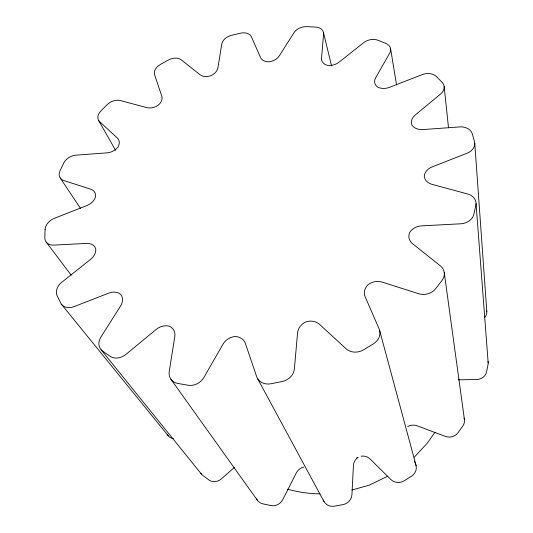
<?xml version="1.0" encoding="UTF-8"?>
<svg xmlns="http://www.w3.org/2000/svg" width="533" height="533" viewBox="0 0 533 533"><rect width="100%" height="100%" fill="white"/><g stroke="black" fill="none" stroke-linecap="round" stroke-linejoin="round"><path stroke-width="0.8" d="M434.981 432.216L427.479 442.936L414.354 457.114M234.513 467.301L221.415 478.867A10.28 9.088 -41.9 0 1 208.983 480.026L202.953 475.583A10.247 9.014 -41.6 0 1 200.868 473.311M387.671 476.209L369.309 485.17L351.953 489.967M356.604 457.86L358.129 457.387A10.42 9.807 -21.7 0 0 353.432 465.389L351.94 494.644A10.56 10.02 -31.7 0 1 343.005 504.604L334.497 506.17A10.56 9.987 -33.8 0 1 323.258 499.954M320.013 493.838C309.153 493.818 298.14 492.079 287.633 489.227M458.273 379.842L476.595 379.489A10.294 9.108 -1.3 0 0 486.562 371.914L488.028 364.552A10.254 9.034 -1.5 0 0 488.035 361.461M61.661 304.523L168.275 435.814M101.177 349.848L201.794 474.55M46.144 242.049L71.195 275.155M170.933 379.283L257.426 500.314M60.236 178.009L80.556 208.463M98.752 120.645L115.548 150.319M257.452 378.363L323.977 501.513M414.308 460.992L415.267 463.264M379.703 330.713L416.106 465.655M323.551 32.753L331.546 65.892M390.622 48.883L396.579 84.994M444.269 272.709L464.45 419.718M444.169 86.579L448.506 127.827M476.056 203.606L488.181 363.006M474.77 143.27L486.822 311.685M256.6 498.888A10.48 9.587 -41.9 0 0 262.896 503.852L270.884 505.55A10.5 9.647 -41.5 0 0 282.776 499.614L296.348 472.844A10.393 9.634 -34.7 0 1 303.843 467.068M361.154 456.208A10.42 9.807 -22 0 1 370.015 458.926L390.836 479.507A10.56 10.027 -12.1 0 0 404.147 480.813L411.483 476.216A10.56 9.994 -9.9 0 0 415.587 464.016M407.745 426.613A10.393 9.647 -8.7 0 1 417.172 425.8L445.248 436.367A10.507 9.661 -1.8 0 0 458.04 432.689L462.797 426.027A10.487 9.601 -1.4 0 0 464.103 418.099M486.596 310.239A9.954 8.495 -3.8 0 1 484.857 317.215M173.445 438.559A9.94 8.481 -39.3 0 1 167.475 434.602M45.078 229.663L44.819 237.585A12.266 8.981 -32.3 0 0 53.733 245.107L86.719 243.408A12.499 9.381 -32.1 0 1 95.693 248.578A12.486 9.361 -32 0 1 90.59 259.358L61.808 282.237A12.812 9.721 -34.3 0 0 57.164 295.868L60.749 303.097A12.892 9.834 -34.5 0 0 74.1 306.615L108.752 293.123A13.025 10.167 -33.4 0 1 120.811 294.502A13.012 10.154 -33.4 0 1 120.605 305.955L100.917 337.043A13.398 10.653 -35.5 0 0 102.576 351.06L109.958 356.231A13.458 10.773 -35.6 0 0 125.988 354.365L156.176 329.427A13.452 10.966 -33 0 1 169.501 326.236A13.445 10.946 -33 0 1 174.817 336.476L169.234 371.528A13.811 11.546 -34.2 0 0 177.789 383.44L188.042 385.246A13.851 11.639 -33.7 0 0 203.853 377.504L222.994 344.185A13.705 11.593 -29.2 0 1 235.1 336.503A13.698 11.579 -29.4 0 1 245.427 343.565L256.593 376.465A13.998 12.152 -27.8 0 0 271.004 383.753L282.23 381.508A14.005 12.192 -26.6 0 0 294.383 368.856L297.567 332.858A13.778 11.839 -21.6 0 1 305.929 321.879A13.778 11.839 -21.8 0 1 319.48 324.311L346.03 348.729A14.005 12.199 -17 0 0 363.513 349.828L373.32 343.878A13.998 12.159 -15.7 0 0 379.063 328.728L365.178 296.874A13.705 11.599 -14 0 1 368.056 284.655A13.711 11.606 -14.2 0 1 382.168 282.11L418.738 293.736A13.858 11.666 -9.6 0 0 435.634 288.726L441.997 280.431A13.825 11.573 -9.1 0 0 440.311 265.827L412.589 243.734A13.458 10.973 -10.2 0 1 409.624 232.568A13.465 10.986 -10.3 0 1 421.616 225.872L460.739 223.793A13.478 10.8 -7.6 0 0 473.857 214.286L475.842 205.452A13.412 10.687 -7.6 0 0 467.628 193.972L432.123 184.385A13.032 10.174 -9.8 0 1 424.261 176.07A13.039 10.194 -9.8 0 1 432.25 166.856L466.975 153.271A12.912 9.861 -8.6 0 0 474.49 141.598L472.265 133.823A12.832 9.747 -8.8 0 0 459.653 126.907L422.949 129.579A12.506 9.387 -11.1 0 1 411.922 125.095A12.519 9.407 -11.1 0 1 415.074 115.175L440.618 94.001A12.286 9.008 -10.9 0 0 442.143 82.382L436.62 76.712A12.206 8.914 -11.2 0 0 422.023 74.673L389.51 87.345A11.979 8.715 -13.3 0 1 377.224 86.846A11.992 8.728 -13.2 0 1 375.645 77.798L389.67 53.253A11.719 8.328 -13.7 0 0 385.812 43.373L378.144 40.281A11.653 8.261 -14 0 0 363.679 42.673L339.001 62.221A11.553 8.208 -15.9 0 1 327.169 65.319A11.559 8.215 -15.9 0 1 321.526 58.297L323.598 34.125A11.293 7.862 -16.7 0 0 315.443 27.063L306.755 26.65A11.253 7.822 -17.1 0 0 294.049 32.646L279.305 55.838A11.273 7.902 -18.7 0 1 269.272 61.815A11.28 7.902 -18.7 0 1 260.55 57.577L251.436 36.817A11.06 7.622 -19.8 0 0 240.216 33.233L231.509 35.345A11.046 7.609 -20.2 0 0 221.775 43.986L217.93 67.764A11.18 7.795 -21.6 0 1 210.735 75.766A11.18 7.795 -21.5 0 1 200.062 74.753L181.253 59.836A11.046 7.602 -22.9 0 0 168.268 60.076L160.44 64.433A11.06 7.615 -23.3 0 0 154.583 74.693L161.812 96.18A11.273 7.895 -24.5 0 1 158.234 105.228A11.273 7.895 -24.4 0 1 146.828 107.633L120.398 100.55A11.246 7.808 -26 0 0 107.02 104.748L100.904 110.951A11.28 7.848 -26.4 0 0 99.638 121.684L117.387 138.087A11.553 8.202 -27.3 0 1 117.946 147.088A11.539 8.195 -27.2 0 1 107.16 152.838L75.886 155.163A11.639 8.242 -29.1 0 0 63.647 163.211L60.076 170.68A11.699 8.308 -29.5 0 0 63.867 180.58L90.65 189.148A11.979 8.708 -29.9 0 1 95.554 196.89A11.966 8.695 -29.8 0 1 86.852 205.585L54.439 218.27A12.192 8.888 -31.9 0 0 45.078 229.663"/></g></svg>
